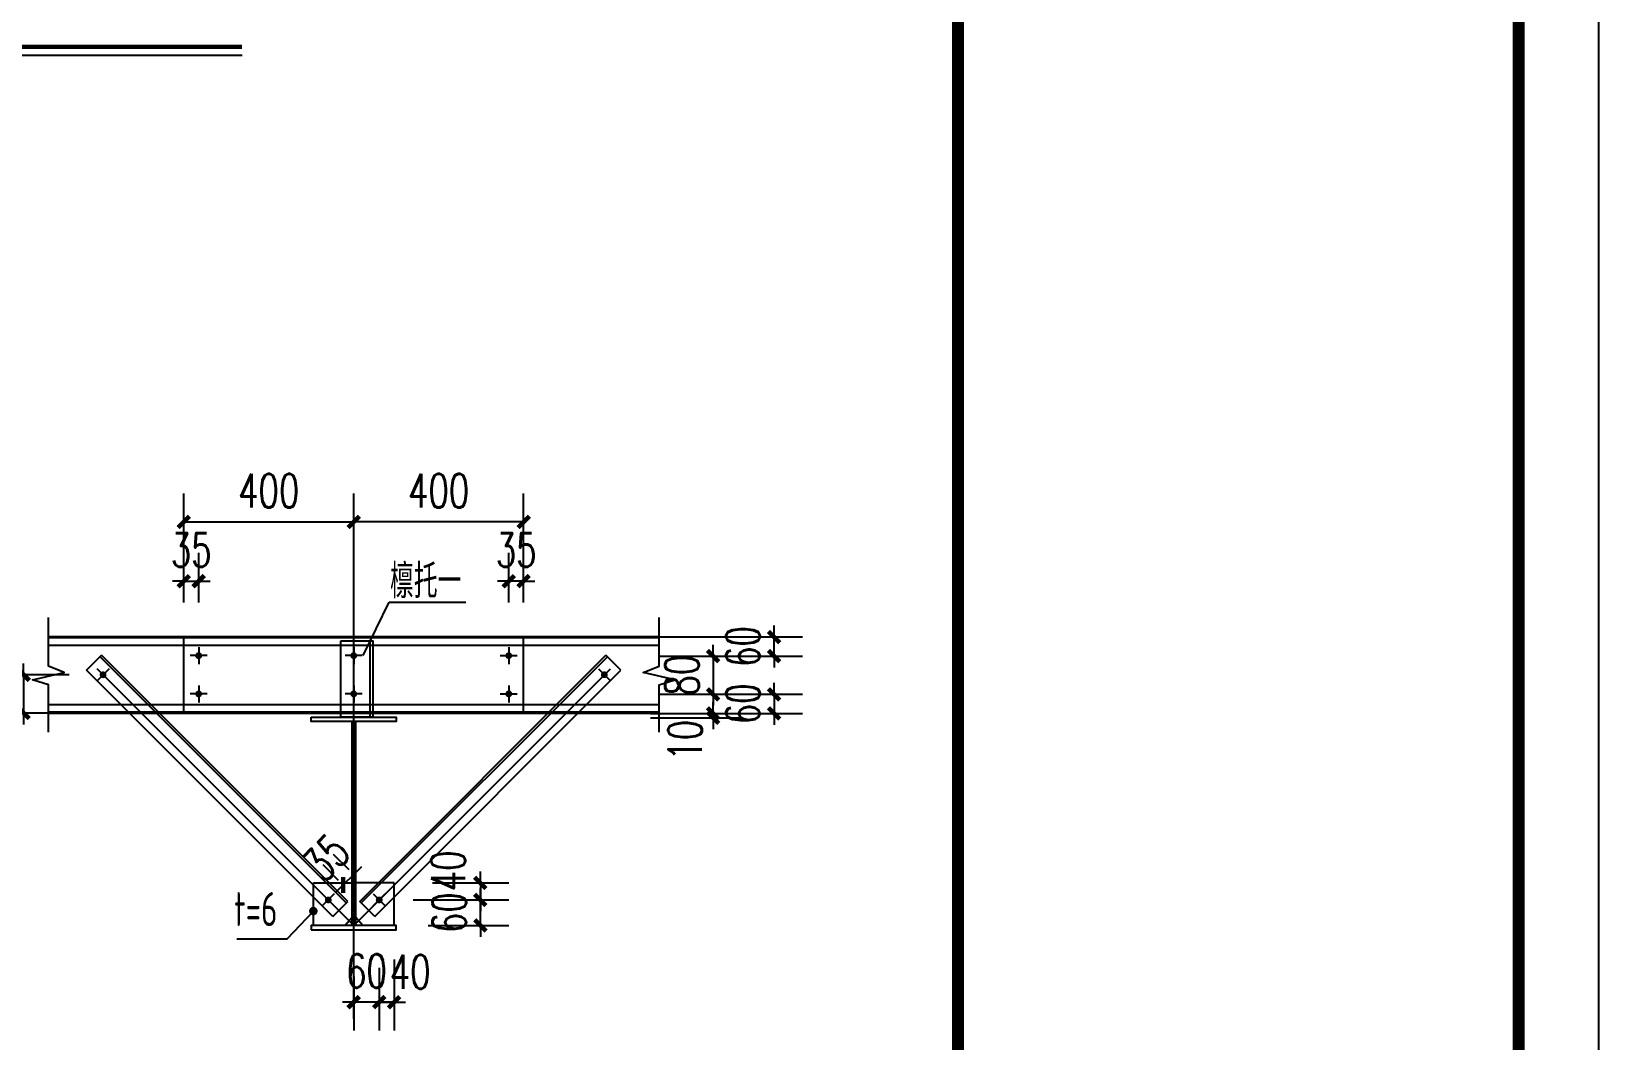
# Model space of a CAD drawing. Extents: x 180850 to 1399066, y 48356 to 327880.
# Drawn here: x 1010427 to 1038098, y 178956 to 196774 of the extents above; entities that cross this region are included whole.
import ezdxf
from ezdxf.enums import TextEntityAlignment as Align

# ---------------------------------------------------------------- set-up
doc = ezdxf.new("R2010")
doc.units = 0
doc.header["$LTSCALE"] = 1000
for name, color, linetype in [('AXIS', 3, 'Continuous'), ('BOLT', 251, 'Continuous'), ('DOTE', 1, 'Continuous'), ('GL', 150, 'Continuous'), ('Gwall', 42, 'Continuous'), ('LT', 181, 'Continuous'), ('NUM', 7, 'Continuous'), ('PUB_TITLE', 4, 'Continuous'), ('PZ', 202, 'Continuous'), ('TEXT', 7, 'Continuous'), ('THIN', 7, 'Continuous'), ('XG', 6, 'Continuous')]:
    doc.layers.add(name, color=color, linetype=linetype)
doc.styles.add('_TCH_DIM_T3', font='SIMPLEX', dxfattribs={"width": 0.705882, "bigfont": 'GBCBIG'})
doc.styles.add('TSSD_Label', font='tssdeng.shx', dxfattribs={"width": 0.7, "bigfont": 'hztxt.shx'})
doc.styles.add('TSSD_Norm', font='tssdeng.shx', dxfattribs={"bigfont": 'hztxt.shx'})
doc.dimstyles.new('TCH-200-1', dxfattribs={"dimtxt": 595, "dimasz": 200, "dimexe": 500, "dimexo": 600, "dimgap": 252.5, "dimtad": 1, "dimdec": 0, "dimzin": 0, "dimdsep": 46, "dimtxsty": '_TCH_DIM_T3', "dimblk": 'ARCHTICK', "dimcen": 0.09, "dimclrd": 3, "dimclre": 3, "dimclrt": 7, "dimazin": 2, "dimtfac": 1, "dimtdec": 0, "dimtix": 1, "dimtmove": 2, "dimatfit": 3, "dimfxl": 1, "dimtolj": 1, "dimtzin": 0, "dimarcsym": 0})
doc.dimstyles.new('TCH-200-5', dxfattribs={"dimtxt": 595, "dimasz": 200, "dimexe": 500, "dimexo": 600, "dimgap": 252.5, "dimtad": 1, "dimdec": 0, "dimlfac": 0.2, "dimzin": 0, "dimdsep": 46, "dimtxsty": '_TCH_DIM_T3', "dimblk": 'ARCHTICK', "dimcen": 0.09, "dimclrd": 124, "dimclre": 124, "dimclrt": 7, "dimazin": 2, "dimtfac": 1, "dimtdec": 0, "dimtix": 1, "dimtmove": 2, "dimatfit": 3, "dimfxl": 1, "dimtolj": 1, "dimtzin": 0, "dimarcsym": 0})

# ---------------------------------------------------------------- blocks, each defined once
blk = doc.blocks.new('_ArchTick')
at = {"color": 0, "linetype": 'ByBlock', "const_width": 0.4}
blk.add_lwpolyline([(-0.5, -0.5), (0.5, 0.5)], dxfattribs=at)
blk = doc.blocks.new('*D144')
at = {"layer": 'AXIS', "color": 3, "lineweight": -2, "transparency": 16777216}
for p, q in [((1013118, 186690), (1013118, 187568)), ((1013381, 186690), (1013381, 187568)), ((1013118, 187068), (1012918, 187068)), ((1013118, 187068), (1013381, 187068)), ((1013381, 187068), (1013581, 187068))]:
    blk.add_line(p, q, dxfattribs=at)
at = {"layer": 'Defpoints', "color": 0, "transparency": 16777216}
for p in [(1013381, 187068), (1013118, 186090), (1013381, 186090)]:
    blk.add_point(p, dxfattribs=at)
at = {"layer": 'AXIS', "color": 3, "lineweight": -2, "transparency": 16777216, "xscale": 200, "yscale": 200, "zscale": 200}
blk.add_blockref('_ArchTick', (1013118, 187068), dxfattribs=at)
at = {"layer": 'AXIS', "color": 3, "lineweight": -2, "transparency": 16777216, "xscale": 200, "yscale": 200, "zscale": 200, "rotation": 180}
blk.add_blockref('_ArchTick', (1013381, 187068), dxfattribs=at)
at = {"layer": 'AXIS', "color": 7, "transparency": 16777216, "insert": (1013249, 187618), "char_height": 595, "attachment_point": 5, "style": '_TCH_DIM_T3'}
blk.add_mtext('\\A1;35', dxfattribs=at)
blk = doc.blocks.new('*D145')
at = {"layer": 'AXIS', "color": 3, "lineweight": -2, "transparency": 16777216}
for p, q in [((1013118, 186690), (1013118, 188613)), ((1016118, 186690), (1016118, 188613)), ((1013118, 188113), (1016118, 188113))]:
    blk.add_line(p, q, dxfattribs=at)
at = {"layer": 'Defpoints', "color": 0, "transparency": 16777216}
for p in [(1016118, 188113), (1013118, 186090), (1016118, 186090)]:
    blk.add_point(p, dxfattribs=at)
at = {"layer": 'AXIS', "color": 3, "lineweight": -2, "transparency": 16777216, "xscale": 200, "yscale": 200, "zscale": 200, "rotation": 180}
blk.add_blockref('_ArchTick', (1013118, 188113), dxfattribs=at)
at = {"layer": 'AXIS', "color": 3, "lineweight": -2, "transparency": 16777216, "xscale": 200, "yscale": 200, "zscale": 200}
blk.add_blockref('_ArchTick', (1016118, 188113), dxfattribs=at)
at = {"layer": 'AXIS', "color": 7, "transparency": 16777216, "insert": (1014618, 188663), "char_height": 595, "attachment_point": 5, "style": '_TCH_DIM_T3'}
blk.add_mtext('\\A1;400', dxfattribs=at)
blk = doc.blocks.new('*D146')
at = {"layer": 'AXIS', "color": 3, "lineweight": -2, "transparency": 16777216}
for p, q in [((1016038, 181970), (1015764, 182244)), ((1015852, 181785), (1015578, 182059)), ((1016118, 181891), (1015932, 181705)), ((1016118, 181891), (1016259, 182032)), ((1015932, 181705), (1015791, 181564))]:
    blk.add_line(p, q, dxfattribs=at)
at = {"layer": 'Defpoints', "color": 0, "transparency": 16777216}
for p in [(1015932, 181705), (1016462, 181546), (1016277, 181361)]:
    blk.add_point(p, dxfattribs=at)
at = {"layer": 'AXIS', "color": 3, "lineweight": -2, "transparency": 16777216, "xscale": 200, "yscale": 200, "zscale": 200}
for p, rotation in [((1016118, 181891), 224.9999999998922), ((1015932, 181705), 44.99999999989219)]:
    blk.add_blockref('_ArchTick', p, dxfattribs=dict(at, rotation=rotation))
at = {"layer": 'AXIS', "color": 7, "transparency": 16777216, "insert": (1015636, 182187), "char_height": 595, "attachment_point": 5, "rotation": 45, "style": '_TCH_DIM_T3'}
blk.add_mtext('\\A1;35', dxfattribs=at)
blk = doc.blocks.new('*D147')
at = {"layer": 'AXIS', "color": 3, "lineweight": -2, "transparency": 16777216}
for p, q in [((1018354, 181440), (1018354, 181640)), ((1017431, 181440), (1018854, 181440)), ((1018354, 180990), (1018354, 181440)), ((1017431, 180990), (1018854, 180990)), ((1018354, 180990), (1018354, 180790))]:
    blk.add_line(p, q, dxfattribs=at)
at = {"layer": 'Defpoints', "color": 0, "transparency": 16777216}
for p in [(1016831, 181440), (1018354, 181440), (1016831, 180990)]:
    blk.add_point(p, dxfattribs=at)
at = {"layer": 'AXIS', "color": 3, "lineweight": -2, "transparency": 16777216, "xscale": 200, "yscale": 200, "zscale": 200}
for p, rotation in [((1018354, 181440), 270), ((1018354, 180990), 90)]:
    blk.add_blockref('_ArchTick', p, dxfattribs=dict(at, rotation=rotation))
at = {"layer": 'AXIS', "color": 7, "transparency": 16777216, "insert": (1017804, 181215), "char_height": 595, "attachment_point": 5, "rotation": 90, "style": '_TCH_DIM_T3'}
blk.add_mtext('\\A1;60', dxfattribs=at)
blk = doc.blocks.new('*D148')
at = {"layer": 'AXIS', "color": 3, "lineweight": -2, "transparency": 16777216}
for p, q in [((1016568, 180240), (1016568, 179136)), ((1016118, 180090), (1016118, 179136)), ((1016118, 179636), (1015918, 179636)), ((1016568, 179636), (1016118, 179636)), ((1016568, 179636), (1016768, 179636))]:
    blk.add_line(p, q, dxfattribs=at)
at = {"layer": 'Defpoints', "color": 0, "transparency": 16777216}
for p in [(1016568, 180840), (1016118, 180690), (1016118, 179636)]:
    blk.add_point(p, dxfattribs=at)
at = {"layer": 'AXIS', "color": 3, "lineweight": -2, "transparency": 16777216, "xscale": 200, "yscale": 200, "zscale": 200}
blk.add_blockref('_ArchTick', (1016118, 179636), dxfattribs=at)
at = {"layer": 'AXIS', "color": 3, "lineweight": -2, "transparency": 16777216, "xscale": 200, "yscale": 200, "zscale": 200, "rotation": 180}
blk.add_blockref('_ArchTick', (1016568, 179636), dxfattribs=at)
at = {"layer": 'AXIS', "color": 7, "transparency": 16777216, "insert": (1016343, 180186), "char_height": 595, "attachment_point": 5, "style": '_TCH_DIM_T3'}
blk.add_mtext('\\A1;60', dxfattribs=at)
blk = doc.blocks.new('*D149')
at = {"layer": 'AXIS', "color": 3, "lineweight": -2, "transparency": 16777216}
for p, q in [((1016568, 180240), (1016568, 179136)), ((1016831, 180390), (1016831, 179136)), ((1016568, 179636), (1016368, 179636)), ((1016831, 179636), (1016568, 179636)), ((1016831, 179636), (1017031, 179636))]:
    blk.add_line(p, q, dxfattribs=at)
at = {"layer": 'Defpoints', "color": 0, "transparency": 16777216}
for p in [(1016831, 180990), (1016568, 180840), (1016568, 179636)]:
    blk.add_point(p, dxfattribs=at)
at = {"layer": 'AXIS', "color": 3, "lineweight": -2, "transparency": 16777216, "xscale": 200, "yscale": 200, "zscale": 200}
blk.add_blockref('_ArchTick', (1016568, 179636), dxfattribs=at)
at = {"layer": 'AXIS', "color": 3, "lineweight": -2, "transparency": 16777216, "xscale": 200, "yscale": 200, "zscale": 200, "rotation": 180}
blk.add_blockref('_ArchTick', (1016831, 179636), dxfattribs=at)
at = {"layer": 'AXIS', "color": 7, "transparency": 16777216, "insert": (1017116, 180171), "char_height": 595, "attachment_point": 5, "style": '_TCH_DIM_T3'}
blk.add_mtext('\\A1;40', dxfattribs=at)
blk = doc.blocks.new('*D150')
at = {"layer": 'AXIS', "color": 3, "lineweight": -2, "transparency": 16777216}
for p, q in [((1018354, 181740), (1018354, 181940)), ((1017509, 181740), (1018854, 181740)), ((1018354, 181740), (1018354, 181440)), ((1017168, 181440), (1018854, 181440)), ((1018354, 181440), (1018354, 181240))]:
    blk.add_line(p, q, dxfattribs=at)
at = {"layer": 'Defpoints', "color": 0, "transparency": 16777216}
for p in [(1016909, 181740), (1016568, 181440), (1018354, 181440)]:
    blk.add_point(p, dxfattribs=at)
at = {"layer": 'AXIS', "color": 3, "lineweight": -2, "transparency": 16777216, "xscale": 200, "yscale": 200, "zscale": 200}
for p, rotation in [((1018354, 181740), 270), ((1018354, 181440), 90)]:
    blk.add_blockref('_ArchTick', p, dxfattribs=dict(at, rotation=rotation))
at = {"layer": 'AXIS', "color": 7, "transparency": 16777216, "insert": (1017786, 181953), "char_height": 595, "attachment_point": 5, "rotation": 90, "style": '_TCH_DIM_T3'}
blk.add_mtext('\\A1;40', dxfattribs=at)
blk = doc.blocks.new('*D151')
at = {"layer": 'AXIS', "color": 3, "lineweight": -2, "transparency": 16777216}
for p, q in [((1018856, 186690), (1018856, 187568)), ((1019118, 186690), (1019118, 187568)), ((1018856, 187068), (1018656, 187068)), ((1019118, 187068), (1018856, 187068)), ((1019118, 187068), (1019318, 187068))]:
    blk.add_line(p, q, dxfattribs=at)
at = {"layer": 'Defpoints', "color": 0, "transparency": 16777216}
for p in [(1018856, 187068), (1018856, 186090), (1019118, 186090)]:
    blk.add_point(p, dxfattribs=at)
at = {"layer": 'AXIS', "color": 3, "lineweight": -2, "transparency": 16777216, "xscale": 200, "yscale": 200, "zscale": 200}
blk.add_blockref('_ArchTick', (1018856, 187068), dxfattribs=at)
at = {"layer": 'AXIS', "color": 3, "lineweight": -2, "transparency": 16777216, "xscale": 200, "yscale": 200, "zscale": 200, "rotation": 180}
blk.add_blockref('_ArchTick', (1019118, 187068), dxfattribs=at)
at = {"layer": 'AXIS', "color": 7, "transparency": 16777216, "insert": (1018987, 187618), "char_height": 595, "attachment_point": 5, "style": '_TCH_DIM_T3'}
blk.add_mtext('\\A1;35', dxfattribs=at)
blk = doc.blocks.new('*D152')
at = {"layer": 'AXIS', "color": 3, "lineweight": -2, "transparency": 16777216}
for p, q in [((1016118, 186690), (1016118, 188613)), ((1019118, 186690), (1019118, 188613)), ((1019118, 188113), (1016118, 188113))]:
    blk.add_line(p, q, dxfattribs=at)
at = {"layer": 'Defpoints', "color": 0, "transparency": 16777216}
for p in [(1016118, 188113), (1016118, 186090), (1019118, 186090)]:
    blk.add_point(p, dxfattribs=at)
at = {"layer": 'AXIS', "color": 3, "lineweight": -2, "transparency": 16777216, "xscale": 200, "yscale": 200, "zscale": 200, "rotation": 180}
blk.add_blockref('_ArchTick', (1016118, 188113), dxfattribs=at)
at = {"layer": 'AXIS', "color": 3, "lineweight": -2, "transparency": 16777216, "xscale": 200, "yscale": 200, "zscale": 200}
blk.add_blockref('_ArchTick', (1019118, 188113), dxfattribs=at)
at = {"layer": 'AXIS', "color": 7, "transparency": 16777216, "insert": (1017618, 188663), "char_height": 595, "attachment_point": 5, "style": '_TCH_DIM_T3'}
blk.add_mtext('\\A1;400', dxfattribs=at)
blk = doc.blocks.new('*D153')
at = {"layer": 'AXIS', "color": 3, "lineweight": -2, "transparency": 16777216}
for p, q in [((1023540, 186082), (1023540, 186282)), ((1021508, 186082), (1024040, 186082)), ((1023540, 185745), (1023540, 186082)), ((1021508, 185745), (1024040, 185745)), ((1023540, 185745), (1023540, 185545))]:
    blk.add_line(p, q, dxfattribs=at)
at = {"layer": 'Defpoints', "color": 0, "transparency": 16777216}
for p in [(1020908, 186082), (1023540, 186082), (1020908, 185745)]:
    blk.add_point(p, dxfattribs=at)
at = {"layer": 'AXIS', "color": 3, "lineweight": -2, "transparency": 16777216, "xscale": 200, "yscale": 200, "zscale": 200}
for p, rotation in [((1023540, 186082), 270), ((1023540, 185745), 90)]:
    blk.add_blockref('_ArchTick', p, dxfattribs=dict(at, rotation=rotation))
at = {"layer": 'AXIS', "color": 7, "transparency": 16777216, "insert": (1022990, 185914), "char_height": 595, "attachment_point": 5, "rotation": 90, "style": '_TCH_DIM_T3'}
blk.add_mtext('\\A1;60', dxfattribs=at)
blk = doc.blocks.new('*D154')
at = {"layer": 'AXIS', "color": 3, "lineweight": -2, "transparency": 16777216}
for p, q in [((1021508, 185745), (1022962, 185745)), ((1022462, 185745), (1022462, 185945)), ((1022462, 185745), (1022462, 185070)), ((1021508, 185070), (1022962, 185070)), ((1022462, 185070), (1022462, 184870))]:
    blk.add_line(p, q, dxfattribs=at)
at = {"layer": 'Defpoints', "color": 0, "transparency": 16777216}
for p in [(1020908, 185745), (1020908, 185070), (1022462, 185070)]:
    blk.add_point(p, dxfattribs=at)
at = {"layer": 'AXIS', "color": 3, "lineweight": -2, "transparency": 16777216, "xscale": 200, "yscale": 200, "zscale": 200}
for p, rotation in [((1022462, 185745), 270), ((1022462, 185070), 90)]:
    blk.add_blockref('_ArchTick', p, dxfattribs=dict(at, rotation=rotation))
at = {"layer": 'AXIS', "color": 7, "transparency": 16777216, "insert": (1021912, 185407), "char_height": 595, "attachment_point": 5, "rotation": 90, "style": '_TCH_DIM_T3'}
blk.add_mtext('\\A1;80', dxfattribs=at)
blk = doc.blocks.new('*D155')
at = {"layer": 'AXIS', "color": 3, "lineweight": -2, "transparency": 16777216}
for p, q in [((1023540, 185070), (1023540, 185270)), ((1021508, 185070), (1024040, 185070)), ((1023540, 185070), (1023540, 184732)), ((1021508, 184732), (1024040, 184732)), ((1023540, 184732), (1023540, 184532))]:
    blk.add_line(p, q, dxfattribs=at)
at = {"layer": 'Defpoints', "color": 0, "transparency": 16777216}
for p in [(1020908, 185070), (1020908, 184732), (1023540, 184732)]:
    blk.add_point(p, dxfattribs=at)
at = {"layer": 'AXIS', "color": 3, "lineweight": -2, "transparency": 16777216, "xscale": 200, "yscale": 200, "zscale": 200}
for p, rotation in [((1023540, 185070), 270), ((1023540, 184732), 90)]:
    blk.add_blockref('_ArchTick', p, dxfattribs=dict(at, rotation=rotation))
at = {"layer": 'AXIS', "color": 7, "transparency": 16777216, "insert": (1022990, 184901), "char_height": 595, "attachment_point": 5, "rotation": 90, "style": '_TCH_DIM_T3'}
blk.add_mtext('\\A1;60', dxfattribs=at)
blk = doc.blocks.new('*D156')
at = {"layer": 'AXIS', "color": 3, "lineweight": -2, "transparency": 16777216}
for p, q in [((1022462, 184732), (1022462, 184932)), ((1021358, 184732), (1022962, 184732)), ((1021358, 184657), (1022962, 184657)), ((1022462, 184657), (1022462, 184732)), ((1022462, 184657), (1022462, 184457))]:
    blk.add_line(p, q, dxfattribs=at)
at = {"layer": 'Defpoints', "color": 0, "transparency": 16777216}
for p in [(1020758, 184732), (1020758, 184657), (1022462, 184732)]:
    blk.add_point(p, dxfattribs=at)
at = {"layer": 'AXIS', "color": 3, "lineweight": -2, "transparency": 16777216, "xscale": 200, "yscale": 200, "zscale": 200}
for p, rotation in [((1022462, 184732), 270), ((1022462, 184657), 90)]:
    blk.add_blockref('_ArchTick', p, dxfattribs=dict(at, rotation=rotation))
at = {"layer": 'AXIS', "color": 7, "transparency": 16777216, "insert": (1021969, 184258), "char_height": 595, "attachment_point": 5, "rotation": 90, "style": '_TCH_DIM_T3'}
blk.add_mtext('\\A1;10', dxfattribs=at)
blk = doc.blocks.new('*D157')
at = {"layer": 'Defpoints', "color": 0, "transparency": 16777216}
for p in [(1011693, 185415), (1010290, 184740), (1011693, 184740)]:
    blk.add_point(p, dxfattribs=at)
at = {"layer": 'GL', "color": 124, "lineweight": -2, "transparency": 16777216}
for p, q in [((1011093, 185415), (1009790, 185415)), ((1010290, 185415), (1010290, 185615)), ((1010290, 185415), (1010290, 184740)), ((1011093, 184740), (1009790, 184740)), ((1010290, 184740), (1010290, 184540))]:
    blk.add_line(p, q, dxfattribs=at)
at = {"layer": 'GL', "color": 124, "lineweight": -2, "transparency": 16777216, "xscale": 200, "yscale": 200, "zscale": 200}
for p, rotation in [((1010290, 185415), 270), ((1010290, 184740), 90)]:
    blk.add_blockref('_ArchTick', p, dxfattribs=dict(at, rotation=rotation))
at = {"layer": 'GL', "color": 7, "transparency": 16777216, "insert": (1009740, 185078), "char_height": 595, "attachment_point": 5, "rotation": 90, "style": '_TCH_DIM_T3'}
blk.add_mtext('\\A1;100', dxfattribs=at)

msp = doc.modelspace()

# ---------------------------------------------------------------- linework, layer by layer
at = {"layer": 'AXIS'}
for p, q in [((1016118.23, 179342.82), (1016118.23, 188308.13)), ((1016286.6, 185757.6), (1016743.45, 186694.48)), ((1016743.45, 186694.48), (1018096.94, 186694.48)), ((1014944.05, 180753.52), (1015405.73, 181243)), ((1014055.55, 180753.52), (1014944.05, 180753.52))]:
    msp.add_line(p, q, dxfattribs=at)
at = {"layer": 'AXIS', "const_width": 75}
msp.add_lwpolyline([(1015368.23, 181243, 1), (1015443.23, 181243, 1)], format="xyb", close=True, dxfattribs=at)
at = {"layer": 'BOLT'}
for p, q in [((1013530.73, 185752.56), (1013230.73, 185752.56)), ((1013380.73, 185902.56), (1013380.73, 185602.56)), ((1016268.23, 185752.56), (1015968.23, 185752.56)), ((1016118.23, 185902.56), (1016118.23, 185602.56)), ((1018705.73, 185752.56), (1019005.73, 185752.56)), ((1018855.73, 185902.56), (1018855.73, 185602.56)), ((1011799.3, 185521.13), (1011587.17, 185309)), ((1011799.3, 185309), (1011587.17, 185521.13)), ((1020437.17, 185521.13), (1020649.3, 185309)), ((1020437.17, 185309), (1020649.3, 185521.13)), ((1013380.73, 185227.56), (1013380.73, 184927.56)), ((1016118.23, 185227.56), (1016118.23, 184927.56)), ((1018855.73, 185227.56), (1018855.73, 184927.56)), ((1013530.73, 185077.56), (1013230.73, 185077.56)), ((1016268.23, 185077.56), (1015968.23, 185077.56)), ((1018705.73, 185077.56), (1019005.73, 185077.56)), ((1015774.3, 181334), (1015562.17, 181546.13)), ((1015774.3, 181546.13), (1015562.17, 181334)), ((1016462.17, 181546.13), (1016674.3, 181334)), ((1016462.17, 181334), (1016674.3, 181546.13))]:
    msp.add_line(p, q, dxfattribs=at)
at = {"layer": 'BOLT', "const_width": 60}
for points in [[(1013350.73, 185752.56, 1), (1013410.73, 185752.56, 1)], [(1016088.23, 185752.56, 1), (1016148.23, 185752.56, 1)], [(1018885.73, 185752.56, -1), (1018825.73, 185752.56, -1)], [(1011672.02, 185436.28, 1), (1011714.45, 185393.85, 1)], [(1020564.45, 185436.28, -1), (1020522.02, 185393.85, -1)], [(1013350.73, 185077.56, 1), (1013410.73, 185077.56, 1)], [(1016088.23, 185077.56, 1), (1016148.23, 185077.56, 1)], [(1018885.73, 185077.56, -1), (1018825.73, 185077.56, -1)], [(1015647.02, 181461.28, 1), (1015689.45, 181418.85, 1)], [(1016589.45, 181461.28, -1), (1016547.02, 181418.85, -1)]]:
    msp.add_lwpolyline(points, format="xyb", close=True, dxfattribs=at)
at = {"layer": 'DOTE'}
for q in [(1011693.23, 185415.06), (1020543.23, 185415.06)]:
    msp.add_line((1016118.23, 180990.06), q, dxfattribs=at)
at = {"layer": 'GL'}
for points in [[(1015368.23, 184665.06), (1016868.23, 184665.06), (1016868.23, 184590.06), (1015368.23, 184590.06)], [(1016088.23, 184590.06), (1016148.23, 184590.06), (1016148.23, 180990.06), (1016088.23, 180990.06)], [(1015368.23, 180915.06), (1016868.23, 180915.06), (1016868.23, 180990.06), (1015368.23, 180990.06)]]:
    msp.add_lwpolyline(points, close=True, dxfattribs=at)
at = {"layer": 'Gwall'}
for p, q in [((1013118.23, 184740.06), (1013118.23, 186090.06)), ((1019118.23, 184740.06), (1019118.23, 186090.06))]:
    msp.add_line(p, q, dxfattribs=at)
at = {"layer": 'LT', "linetype": 'ByBlock'}
for p, q in [((1010727.89, 186090.06), (1021508.58, 186090.06)), ((1010727.89, 186071.31), (1021508.58, 186071.31)), ((1010727.89, 185940.06), (1021508.58, 185940.06)), ((1010727.89, 184890.06), (1021508.58, 184890.06)), ((1010727.89, 184758.81), (1021508.58, 184758.81)), ((1010727.89, 184740.06), (1021508.58, 184740.06))]:
    msp.add_line(p, q, dxfattribs=at)
for points in [[(1010727.89, 184402.56), (1010727.89, 184740.06), (1010727.89, 185234.9), (1010446.64, 185324.9), (1011008.43, 185458.01), (1010727.89, 185567.9), (1010727.89, 186090.06), (1010727.89, 186427.56)], [(1021508.58, 184402.56), (1021508.58, 184740.06), (1021508.58, 185234.9), (1021789.83, 185324.9), (1021228.03, 185458.01), (1021508.58, 185567.9), (1021508.58, 186090.06), (1021508.58, 186427.56)]]:
    msp.add_lwpolyline(points, dxfattribs=at)
at = {"layer": 'NUM', "linetype": 'ByBlock', "const_width": 75}
msp.add_lwpolyline([(1009288.16, 196501.5), (1014147.66, 196501.5)], dxfattribs=at)
at = {"layer": 'PUB_TITLE'}
msp.add_lwpolyline([(919169.3, 220381.89), (1038098.48, 220381.89), (1038098.48, 136381.97), (919169.3, 136381.97)], close=True, dxfattribs=at)
at = {"layer": 'PUB_TITLE', "const_width": 212.12}
for points in [[(922704.65, 137796.11), (922704.65, 218967.75), (1036684.34, 218967.75), (1036684.34, 137796.11)], [(1026785.36, 218967.75), (1036684.34, 218967.75), (1036684.34, 137796.11), (1026785.36, 137796.11)]]:
    msp.add_lwpolyline(points, close=True, dxfattribs=at)
at = {"layer": 'PZ'}
for p, q in [((1015405.73, 180990.06), (1015405.73, 181740.06)), ((1015405.73, 181740.06), (1016088.23, 181740.06)), ((1016830.73, 181740.06), (1016148.23, 181740.06)), ((1016830.73, 180990.06), (1016830.73, 181740.06)), ((1015958.89, 180990.06), (1016088.23, 181136.22)), ((1016277.57, 180990.06), (1016148.23, 181136.22)), ((1016277.57, 180990.06), (1016148.23, 181136.22))]:
    msp.add_line(p, q, dxfattribs=at)
at = {"layer": 'THIN', "linetype": 'ByBlock'}
msp.add_lwpolyline([(1009288.16, 196351.5), (1014147.66, 196351.5)], dxfattribs=at)
at = {"layer": 'XG'}
for p, q in [((1016410.73, 184665.06), (1016410.73, 186015.06)), ((1011401.55, 185494.61), (1011666.72, 185759.78)), ((1015986.43, 181387.03), (1011640.2, 185733.26)), ((1016012.95, 181413.55), (1011666.72, 185759.78)), ((1016223.52, 181413.55), (1020569.75, 185759.78)), ((1016250.03, 181387.03), (1020596.27, 185733.26)), ((1020834.91, 185494.61), (1020569.75, 185759.78)), ((1015747.78, 181148.38), (1011401.55, 185494.61)), ((1016488.68, 181148.38), (1020834.91, 185494.61)), ((1015747.78, 181148.38), (1016012.95, 181413.55)), ((1016488.68, 181148.38), (1016223.52, 181413.55))]:
    msp.add_line(p, q, dxfattribs=at)
msp.add_lwpolyline([(1015893.23, 186015.06), (1016455.73, 186015.06), (1016455.73, 184665.06), (1015893.23, 184665.06)], close=True, dxfattribs=at)

# ---------------------------------------------------------------- texts
at = {"layer": 'TEXT', "style": 'TSSD_Label', "width": 0.7}
msp.add_text('檩托一', height=600, dxfattribs=at).set_placement((1016759.32, 186766.22))
at = {"layer": 'THIN', "style": 'TSSD_Norm', "width": 0.7}
msp.add_text('t=6', height=600, dxfattribs=at).set_placement((1014006.16, 180798.52), align=Align.BOTTOM_LEFT)

# ---------------------------------------------------------------- dimensions: what is measured, and where the dimension line sits
at = {"layer": 'AXIS'}
for base, p1, p2, text, picture, middle in [((1016118.23, 188113.26), (1013118.23, 186090.06), (1016118.23, 186090.06), '400', '*D145', (1014618.23, 188663.26)), ((1013380.73, 187067.89), (1013118.23, 186090.06), (1013380.73, 186090.06), '35', '*D144', (1013249.48, 187617.89)), ((1016118.23, 179636.23), (1016568.23, 180839.72), (1016118.23, 180690.05), '60', '*D148', (1016343.23, 180186.23))]:
    dim = msp.add_linear_dim(base=base, p1=p1, p2=p2, text=text, dimstyle='TCH-200-1', dxfattribs=at)
    dim.commit()
    dim.dimension.update_dxf_attribs({"geometry": picture, "text_midpoint": middle})
for base, p1, p2, angle, text, picture, middle in [((1016118.23, 188113.26), (1019118.23, 186090.06), (1016118.23, 186090.06), 180, '400', '*D152', (1017618.23, 188663.26)), ((1018855.73, 187067.89), (1019118.23, 186090.06), (1018855.73, 186090.06), 180, '35', '*D151', (1018986.98, 187617.89)), ((1023539.59, 186082.27), (1020907.65, 185744.77), (1020907.65, 186082.27), 90, '60', '*D153', (1022989.59, 185913.52)), ((1022462.17, 185069.77), (1020907.65, 185744.77), (1020907.65, 185069.77), 90, '80', '*D154', (1021912.17, 185407.27)), ((1023539.59, 184732.27), (1020907.65, 185069.77), (1020907.65, 184732.27), 90, '60', '*D155', (1022989.59, 184901.02)), ((1018354.22, 181440.06), (1016830.73, 180990.06), (1016830.73, 181440.06), 90, '60', '*D147', (1017804.22, 181215.06))]:
    dim = msp.add_linear_dim(base=base, p1=p1, p2=p2, angle=angle, text=text, dimstyle='TCH-200-1', dxfattribs=at)
    dim.commit()
    dim.dimension.update_dxf_attribs({"geometry": picture, "text_midpoint": middle})
for base, p1, p2, text, picture, middle in [((1022462.17, 184732.27), (1020757.65, 184657.27), (1020757.65, 184732.27), '10', '*D156', (1021969.39, 184257.71)), ((1018354.22, 181440.06), (1016909.48, 181740.06), (1016568.23, 181440.06), '40', '*D150', (1017785.92, 181953.26))]:
    dim = msp.add_linear_dim(base=base, p1=p1, p2=p2, angle=90, text=text, dimstyle='TCH-200-1', dxfattribs=at)
    dim.commit()
    dim.dimension.update_dxf_attribs({"geometry": picture, "text_midpoint": middle, "dimtype": 160})
dim = msp.add_aligned_dim(p1=(1016462.17, 181546.13), p2=(1016276.55, 181360.51), distance=-487.2, text='35', dimstyle='TCH-200-1', dxfattribs=at)
dim.commit()
dim.dimension.update_dxf_attribs({"geometry": '*D146', "text_midpoint": (1015635.94, 182186.73)})
dim = msp.add_linear_dim(base=(1016568.23, 179636.23), p1=(1016830.73, 180990.06), p2=(1016568.23, 180839.72), text='40', dimstyle='TCH-200-1', dxfattribs=at)
dim.commit()
dim.dimension.update_dxf_attribs({"geometry": '*D149', "text_midpoint": (1017116.21, 180171.45), "dimtype": 160})
at = {"layer": 'GL'}
dim = msp.add_linear_dim(base=(1010289.58, 184740.06), p1=(1011693.23, 185415.06), p2=(1011693.23, 184740.06), angle=90, text='100', dimstyle='TCH-200-5', dxfattribs=at)
dim.commit()
dim.dimension.update_dxf_attribs({"geometry": '*D157', "text_midpoint": (1009739.58, 185077.56)})

doc.saveas('drawing.dxf')
